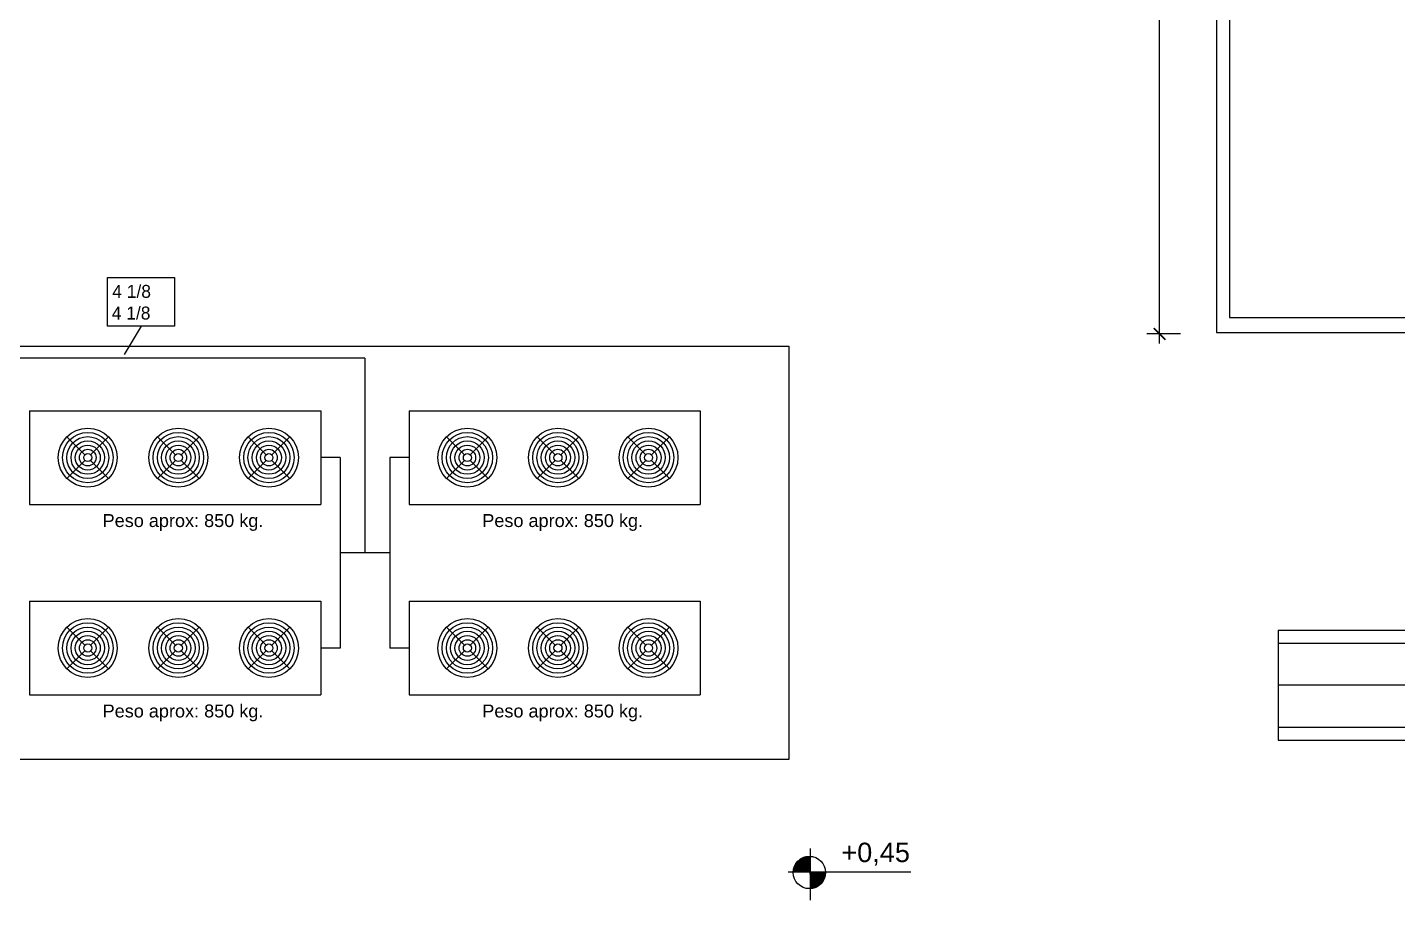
# Model space of a CAD drawing. Extents: x -106 to 115, y -156 to 65.
# Drawn here: x -40.41 to -19.23, y -68.84 to -55.18 of the extents above; entities that cross this region are included whole.
import ezdxf

# ---------------------------------------------------------------- set-up
doc = ezdxf.new("R2010")
doc.units = 0
doc.header["$LTSCALE"] = 100
doc.header["$MEASUREMENT"] = 0
doc.layers.get('0').update_dxf_attribs({"color": 9, "linetype": 'CONTINUOUS'})
doc.layers.get('DEFPOINTS').update_dxf_attribs({"color": 9, "linetype": 'CONTINUOUS'})
for name, color, linetype in [('AA-EQUIPOS', 130, 'CONTINUOUS'), ('CAÑOCOBRE', 46, 'CONTINUOUS'), ('Estructura Rack', 51, 'CONTINUOUS'), ('IFA-TEXTOS', 70, 'CONTINUOUS'), ('MUROS', 9, 'CONTINUOUS'), ('texto', 9, 'CONTINUOUS'), ('UNTITLED-1', 9, 'CONTINUOUS')]:
    doc.layers.add(name, color=color, linetype=linetype)
doc.styles.add('Arial', font='arial.ttf')
doc.styles.get("Standard").update_dxf_attribs({"font": 'arial.ttf'})
doc.styles.add('STYLE1', font='arial.ttf', dxfattribs={"width": 0.9})
doc.dimstyles.new('ACOTA100', dxfattribs={"dimtxt": 0.225, "dimasz": 0.18, "dimexe": 0.2, "dimexo": 0.4, "dimgap": 0.07, "dimtad": 1, "dimzin": 0, "dimdsep": 46, "dimtxsty": 'STYLE1', "dimblk1": 'ARCHTICK', "dimblk2": 'ARCHTICK', "dimsah": 1, "dimcen": 0.05, "dimdle": 0.15, "dimclrd": 7, "dimclre": 7, "dimclrt": 7, "dimadec": 0, "dimazin": 0, "dimtfac": 1, "dimtmove": 2, "dimatfit": 3, "dimldrblk": 'ARCHTICK', "dimfxl": 1, "dimtvp": 1, "dimtolj": 1, "dimtzin": 0, "dimarcsym": 0})

# ---------------------------------------------------------------- blocks, each defined once
blk = doc.blocks.new('_ARCHTICK')
at = {"color": 0, "linetype": 'ByBlock', "const_width": 0.15}
blk.add_lwpolyline([(-0.5, -0.5), (0.5, 0.5)], dxfattribs=at)
blk = doc.blocks.new('*D30')
at = {"layer": 'DEFPOINTS', "color": 0, "linetype": 'Continuous', "transparency": 16777216}
for p in [(-22.913, -46.447), (-22.291, -46.447), (-22.291, -59.92)]:
    blk.add_point(p, dxfattribs=at)
at = {"layer": 'MUROS', "color": 7, "linetype": 'Continuous', "lineweight": -2, "transparency": 16777216}
for p, q in [((-22.913, -60.07), (-22.913, -46.297)), ((-22.591, -46.447), (-23.113, -46.447)), ((-22.591, -59.92), (-23.113, -59.92))]:
    blk.add_line(p, q, dxfattribs=at)
at = {"layer": 'MUROS', "color": 7, "linetype": 'Continuous', "lineweight": -2, "transparency": 16777216, "xscale": 0.18, "yscale": 0.18, "zscale": 0.18}
for p, rotation in [((-22.913, -46.447), 90), ((-22.913, -59.92), 270)]:
    blk.add_blockref('_ARCHTICK', p, dxfattribs=dict(at, rotation=rotation))
at = {"layer": 'MUROS', "color": 7, "linetype": 'Continuous', "transparency": 16777216, "insert": (-23.118, -53.183), "char_height": 0.225, "attachment_point": 5, "rotation": 90, "style": 'STYLE1'}
blk.add_mtext('\\A1;10,35', dxfattribs=at)

msp = doc.modelspace()

# ---------------------------------------------------------------- hatches: boundary and pattern name
at = {"linetype": 'Continuous'}
h = msp.add_hatch(dxfattribs=at)
h.set_pattern_fill('ANSI31', color=256, scale=0.01, style=0)
h.set_pattern_definition([(45, (-35.8492256, -37.9238486), (-0.000883883476, 0.000883883476), [])])
h.paths.add_polyline_path([(-28.316, -68.239), (-28.316, -68, 0.414214), (-28.576, -68.239)])
h.paths.add_polyline_path([(-28.316, -68.499, 0.402543), (-28.076, -68.249, 0.010003), (-28.076, -68.239), (-28.316, -68.239)])

# ---------------------------------------------------------------- linework, layer by layer
for p, q in [((-21.081, -64.5), (-16.581, -64.5)), ((-21.081, -64.5), (-21.081, -66.2)), ((-21.081, -64.7), (-16.381, -64.7)), ((-21.081, -66), (-16.598, -66)), ((-21.081, -66.2), (-16.598, -66.2))]:
    msp.add_line(p, q, dxfattribs=at)
at = {"layer": 'AA-EQUIPOS'}
for p, q in [((-40.379, -61.11), (-35.879, -61.11)), ((-40.379, -61.11), (-40.379, -62.555)), ((-35.879, -61.11), (-35.879, -62.555)), ((-34.512, -61.11), (-30.012, -61.11)), ((-34.512, -61.11), (-34.512, -62.555)), ((-30.012, -61.11), (-30.012, -62.555)), ((-40.379, -62.555), (-35.879, -62.555)), ((-34.512, -62.555), (-30.012, -62.555)), ((-40.379, -64.055), (-35.879, -64.055)), ((-40.379, -64.055), (-40.379, -65.5)), ((-35.879, -64.055), (-35.879, -65.5)), ((-34.512, -64.055), (-30.012, -64.055)), ((-34.512, -64.055), (-34.512, -65.5)), ((-30.012, -64.055), (-30.012, -65.5)), ((-40.379, -65.5), (-35.879, -65.5)), ((-34.512, -65.5), (-30.012, -65.5))]:
    msp.add_line(p, q, dxfattribs=at)
at = {"layer": 'AA-EQUIPOS', "color": 10}
for p, q in [((-39.523, -61.788), (-39.801, -61.51)), ((-39.435, -61.788), (-39.157, -61.51)), ((-38.123, -61.788), (-38.401, -61.51)), ((-38.035, -61.788), (-37.757, -61.51)), ((-36.723, -61.788), (-37.001, -61.51)), ((-36.635, -61.788), (-36.357, -61.51)), ((-33.656, -61.788), (-33.934, -61.51)), ((-33.567, -61.788), (-33.29, -61.51)), ((-32.256, -61.788), (-32.534, -61.51)), ((-32.167, -61.788), (-31.89, -61.51)), ((-30.856, -61.788), (-31.134, -61.51)), ((-30.767, -61.788), (-30.49, -61.51)), ((-39.523, -61.876), (-39.801, -62.154)), ((-39.435, -61.876), (-39.157, -62.154)), ((-38.123, -61.876), (-38.401, -62.154)), ((-38.035, -61.876), (-37.757, -62.154)), ((-36.723, -61.876), (-37.001, -62.154)), ((-36.635, -61.876), (-36.357, -62.154)), ((-33.656, -61.876), (-33.934, -62.154)), ((-33.567, -61.876), (-33.29, -62.154)), ((-32.256, -61.876), (-32.534, -62.154)), ((-32.167, -61.876), (-31.89, -62.154)), ((-30.856, -61.876), (-31.134, -62.154)), ((-30.767, -61.876), (-30.49, -62.154)), ((-39.523, -64.733), (-39.801, -64.455)), ((-39.435, -64.733), (-39.157, -64.455)), ((-38.123, -64.733), (-38.401, -64.455)), ((-38.035, -64.733), (-37.757, -64.455)), ((-36.723, -64.733), (-37.001, -64.455)), ((-36.635, -64.733), (-36.357, -64.455)), ((-33.656, -64.733), (-33.934, -64.455)), ((-33.567, -64.733), (-33.29, -64.455)), ((-32.256, -64.733), (-32.534, -64.455)), ((-32.167, -64.733), (-31.89, -64.455)), ((-30.856, -64.733), (-31.134, -64.455)), ((-30.767, -64.733), (-30.49, -64.455)), ((-39.523, -64.821), (-39.801, -65.099)), ((-39.435, -64.821), (-39.157, -65.099)), ((-38.123, -64.821), (-38.401, -65.099)), ((-38.035, -64.821), (-37.757, -65.099)), ((-36.723, -64.821), (-37.001, -65.099)), ((-36.635, -64.821), (-36.357, -65.099)), ((-33.656, -64.821), (-33.934, -65.099)), ((-33.567, -64.821), (-33.29, -65.099)), ((-32.256, -64.821), (-32.534, -65.099)), ((-32.167, -64.821), (-31.89, -65.099)), ((-30.856, -64.821), (-31.134, -65.099)), ((-30.767, -64.821), (-30.49, -65.099))]:
    msp.add_line(p, q, dxfattribs=at)
for centre, radius in [((-39.479, -61.832), 0.455), ((-38.079, -61.832), 0.455), ((-36.679, -61.832), 0.455), ((-33.612, -61.832), 0.455), ((-32.212, -61.832), 0.455), ((-30.812, -61.832), 0.455), ((-39.479, -61.832), 0.39), ((-39.479, -61.832), 0.324), ((-39.479, -61.832), 0.259), ((-38.079, -61.832), 0.39), ((-38.079, -61.832), 0.324), ((-38.079, -61.832), 0.259), ((-36.679, -61.832), 0.39), ((-36.679, -61.832), 0.324), ((-36.679, -61.832), 0.259), ((-33.612, -61.832), 0.39), ((-33.612, -61.832), 0.324), ((-33.612, -61.832), 0.259), ((-32.212, -61.832), 0.39), ((-32.212, -61.832), 0.324), ((-32.212, -61.832), 0.259), ((-30.812, -61.832), 0.39), ((-30.812, -61.832), 0.324), ((-30.812, -61.832), 0.259), ((-39.479, -61.832), 0.193), ((-39.479, -61.832), 0.128), ((-39.479, -61.832), 0.0624), ((-38.079, -61.832), 0.193), ((-38.079, -61.832), 0.128), ((-38.079, -61.832), 0.0624), ((-36.679, -61.832), 0.193), ((-36.679, -61.832), 0.128), ((-36.679, -61.832), 0.0624), ((-33.612, -61.832), 0.193), ((-33.612, -61.832), 0.128), ((-33.612, -61.832), 0.0624), ((-32.212, -61.832), 0.193), ((-32.212, -61.832), 0.128), ((-32.212, -61.832), 0.0624), ((-30.812, -61.832), 0.193), ((-30.812, -61.832), 0.128), ((-30.812, -61.832), 0.0624), ((-39.479, -64.777), 0.455), ((-38.079, -64.777), 0.455), ((-36.679, -64.777), 0.455), ((-33.612, -64.777), 0.455), ((-32.212, -64.777), 0.455), ((-30.812, -64.777), 0.455), ((-39.479, -64.777), 0.39), ((-39.479, -64.777), 0.324), ((-39.479, -64.777), 0.259), ((-39.479, -64.777), 0.193), ((-38.079, -64.777), 0.39), ((-38.079, -64.777), 0.324), ((-38.079, -64.777), 0.259), ((-38.079, -64.777), 0.193), ((-36.679, -64.777), 0.39), ((-36.679, -64.777), 0.324), ((-36.679, -64.777), 0.259), ((-36.679, -64.777), 0.193), ((-33.612, -64.777), 0.39), ((-33.612, -64.777), 0.324), ((-33.612, -64.777), 0.259), ((-33.612, -64.777), 0.193), ((-32.212, -64.777), 0.39), ((-32.212, -64.777), 0.324), ((-32.212, -64.777), 0.259), ((-32.212, -64.777), 0.193), ((-30.812, -64.777), 0.39), ((-30.812, -64.777), 0.324), ((-30.812, -64.777), 0.259), ((-30.812, -64.777), 0.193), ((-39.479, -64.777), 0.128), ((-39.479, -64.777), 0.0624), ((-38.079, -64.777), 0.128), ((-38.079, -64.777), 0.0624), ((-36.679, -64.777), 0.128), ((-36.679, -64.777), 0.0624), ((-33.612, -64.777), 0.128), ((-33.612, -64.777), 0.0624), ((-32.212, -64.777), 0.128), ((-32.212, -64.777), 0.0624), ((-30.812, -64.777), 0.128), ((-30.812, -64.777), 0.0624)]:
    msp.add_circle(centre, radius, dxfattribs=at)
at = {"layer": 'CAÑOCOBRE', "linetype": 'Continuous'}
for p, q in [((-38.655, -59.798), (-38.916, -60.236)), ((-35.195, -60.294, 0.008), (-41.519, -60.294, 0.008))]:
    msp.add_line(p, q, dxfattribs=at)
at = {"layer": 'CAÑOCOBRE'}
for p, q in [((-35.195, -60.294, 0.008), (-35.195, -63.305, 0.008)), ((-35.577, -61.832), (-35.879, -61.832)), ((-35.577, -61.832), (-35.577, -64.777)), ((-34.512, -61.832), (-34.813, -61.832)), ((-34.813, -61.832), (-34.813, -64.777)), ((-34.813, -63.305, 0), (-35.577, -63.305)), ((-35.577, -64.777), (-35.879, -64.777)), ((-34.512, -64.777), (-34.813, -64.777))]:
    msp.add_line(p, q, dxfattribs=at)
msp.add_lwpolyline([(-38.139, -59.798), (-39.172, -59.798), (-39.172, -59.046), (-38.139, -59.046)], close=True, dxfattribs=at)
at = {"layer": 'Estructura Rack'}
for p, q in [((-41.747, -60.11), (-34.512, -60.11)), ((-35.879, -60.11), (-28.644, -60.11)), ((-28.644, -60.11), (-28.644, -66.5)), ((-34.512, -66.5), (-41.747, -66.5)), ((-28.644, -66.5), (-35.879, -66.5))]:
    msp.add_line(p, q, dxfattribs=at)
at = {"layer": 'MUROS', "linetype": 'Continuous'}
for p, q in [((-22.032, -54.433), (-22.032, -59.9)), ((-21.831, -54.433), (-21.831, -59.668)), ((-21.831, -59.668), (-16.381, -59.668)), ((-22.032, -59.9), (-16.381, -59.9))]:
    msp.add_line(p, q, dxfattribs=at)
at = {"layer": 'texto', "linetype": 'Continuous'}
msp.add_circle((4.578, -45.728), 110.721, dxfattribs=at)
at = {"layer": 'UNTITLED-1', "linetype": 'Continuous'}
for p, q in [((-16.548, -65.35), (-21.081, -65.35)), ((-28.316, -67.879), (-28.316, -68.679)), ((-28.656, -68.239), (-26.756, -68.239))]:
    msp.add_line(p, q, dxfattribs=at)
msp.add_circle((-28.326, -68.249), 0.25, dxfattribs=at)

# ---------------------------------------------------------------- texts
at = {"linetype": 'Continuous'}
msp.add_text('+0,45', height=0.3, dxfattribs=at).set_placement((-27.832, -68.088))
at = {"layer": 'CAÑOCOBRE', "char_height": 0.20101, "width": 1.0497, "attachment_point": 1}
for insert in [(-39.1, -59.161), (-39.108, -59.496)]:
    msp.add_mtext('{\\Ftxt|c0;4 1/8}', dxfattribs=dict(at, insert=insert))
at = {"layer": 'IFA-TEXTOS', "color": 70, "char_height": 0.2, "width": 3.65013, "attachment_point": 2, "style": 'Arial'}
for insert in [(-38.007, -62.706), (-32.139, -62.706), (-38.007, -65.651), (-32.139, -65.651)]:
    msp.add_mtext('Peso aprox: 850 kg.', dxfattribs=dict(at, insert=insert))

# ---------------------------------------------------------------- dimensions: what is measured, and where the dimension line sits
at = {"layer": 'MUROS', "linetype": 'Continuous'}
dim = msp.add_linear_dim(base=(-22.913, -46.447), p1=(-22.291, -59.92), p2=(-22.291, -46.447), angle=270, text='10,35', dimstyle='ACOTA100', override={"dimexo": 0.3}, dxfattribs=at)
dim.commit()
dim.dimension.update_dxf_attribs({"geometry": '*D30', "text_midpoint": (-23.118, -53.183)})

doc.saveas('drawing.dxf')
